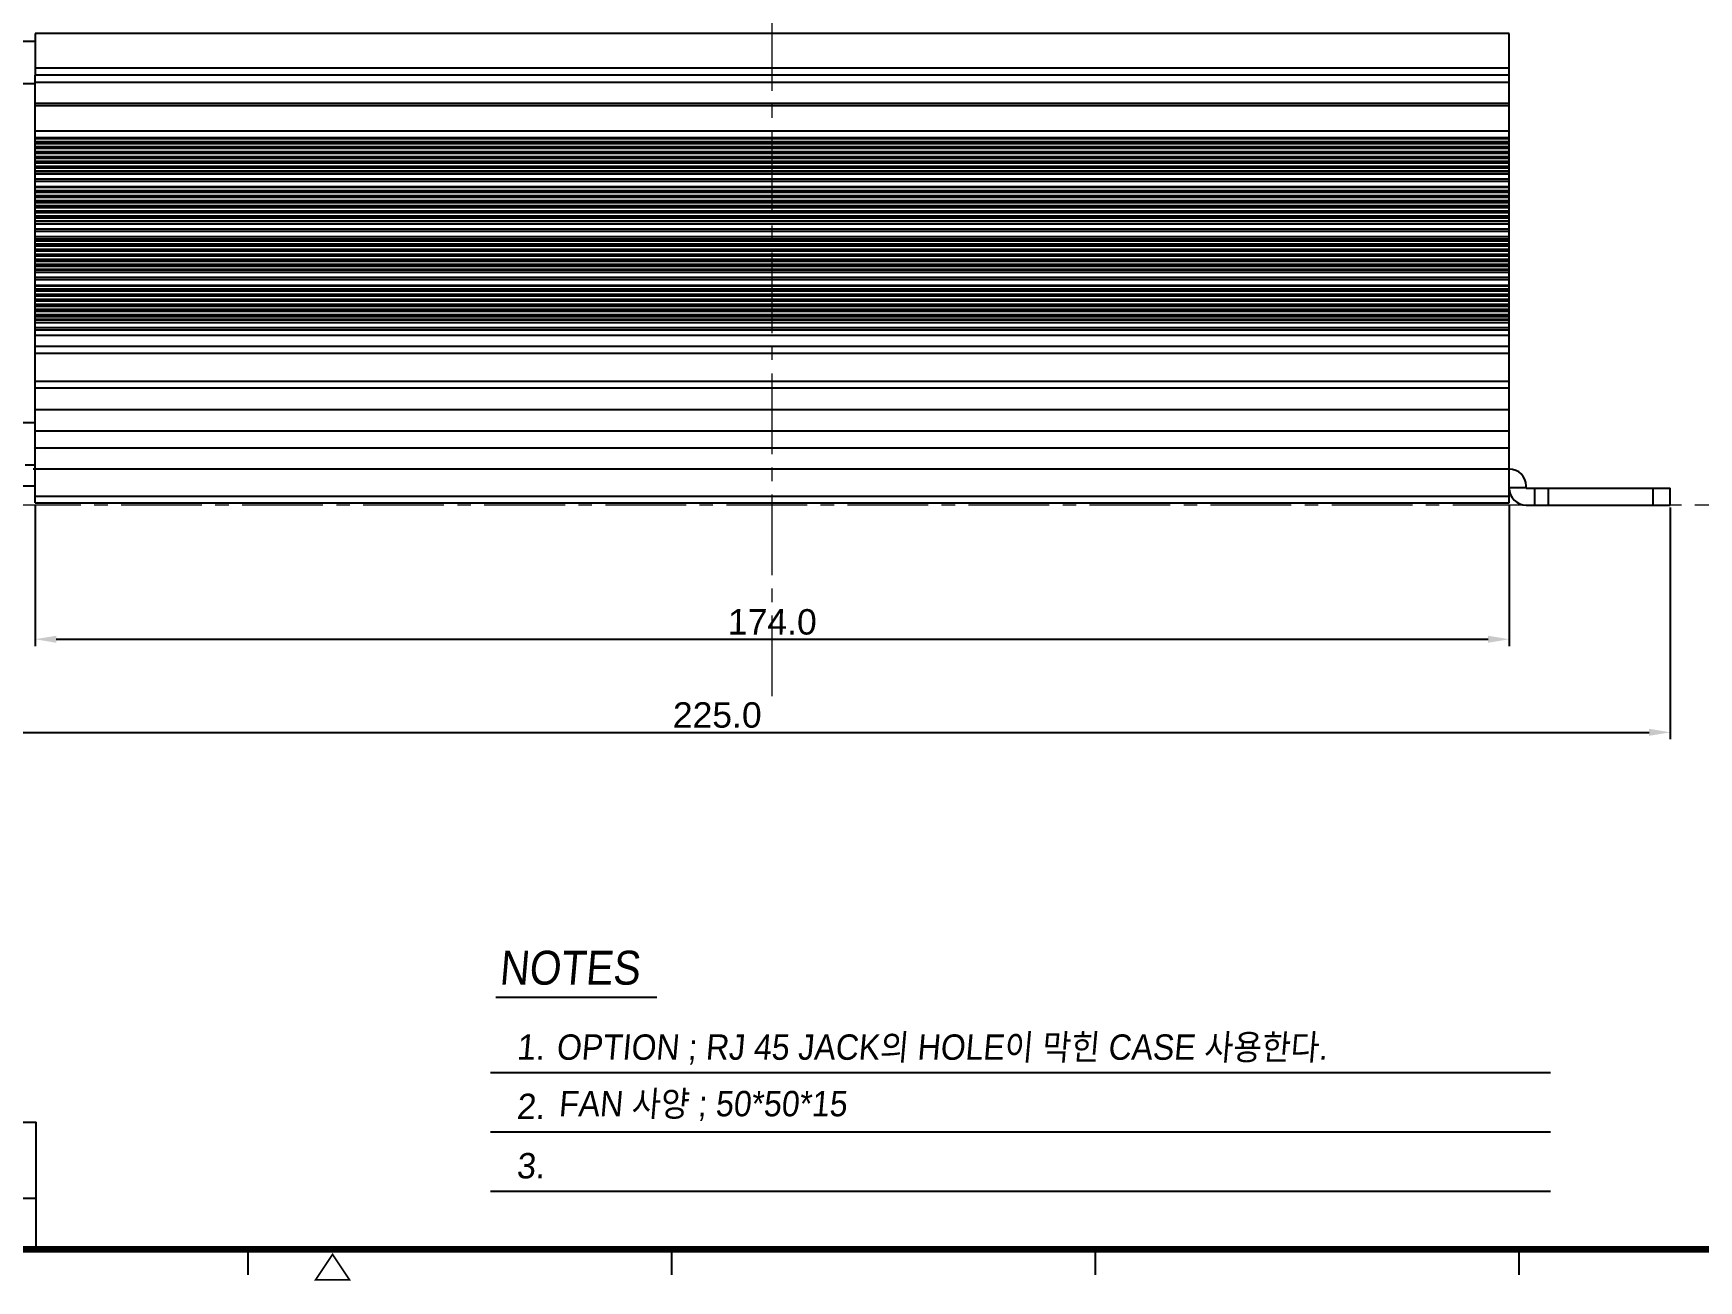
# Model space of a CAD drawing. Header units: millimetres. Extents: x 509 to 2357, y -197 to 647.
# Drawn here: x 1978.3 to 2174.8, y -178.1 to -30.8 of the extents above; entities that cross this region are included whole.
import ezdxf

# ---------------------------------------------------------------- set-up
doc = ezdxf.new("R2010")
doc.units = ezdxf.units.MM
doc.header["$PDMODE"] = 3
doc.header["$PDSIZE"] = 0.7
doc.linetypes.add('CENTER', pattern=[17.8, 10.75, -2.35, 2.35, -2.35])
doc.linetypes.add('CENTER2', pattern=[28.575, 19.05, -3.175, 3.175, -3.175])
doc.layers.get('0').update_dxf_attribs({"linetype": 'CONTINUOUS'})
doc.layers.get('Defpoints').update_dxf_attribs({"linetype": 'CONTINUOUS'})
for name, color, linetype in [('2', 2, 'CONTINUOUS'), ('BRKT_HEATSINDXF_CONTINUOUS_LINE', 7, 'CONTINUOUS'), ('Dim', 1, 'CONTINUOUS'), ('FAN50X50X10_DXF_CONTINUOUS_LINE', 7, 'CONTINUOUS'), ('HEATSINK-P27DXF_CONTINUOUS_LINE', 7, 'CONTINUOUS')]:
    doc.layers.add(name, color=color, linetype=linetype)
doc.layers.add('3', color=112, linetype='CENTER', lineweight=15)
doc.styles.add('a', font='GOTHIC.TTF')
doc.styles.add('HANGUL1', font='arial.ttf', dxfattribs={"width": 0.8, "oblique": 5, "height": 2.5})
doc.styles.add('OMI-1', font='arial.ttf', dxfattribs={"oblique": 1, "height": 3})
doc.dimstyles.new('1', dxfattribs={"dimtxt": 5, "dimasz": 2.5, "dimexe": 0.8, "dimexo": 0.3, "dimgap": 0.5, "dimtad": 1, "dimtoh": 1, "dimdec": 1, "dimzin": 0, "dimdsep": 46, "dimtxsty": 'OMI-1', "dimcen": 0, "dimclrd": 256, "dimclre": 256, "dimclrt": 256, "dimadec": 0, "dimazin": 0, "dimtfac": 0.8, "dimtdec": 1, "dimtix": 1, "dimtmove": 0, "dimatfit": 3, "dimfxl": 1, "dimtolj": 1, "dimtzin": 0, "dimarcsym": 0})

# ---------------------------------------------------------------- blocks, each defined once
blk = doc.blocks.new('*D4104')
at = {"layer": 'Defpoints', "color": 0}
for p in [(1978.47, -86.25), (2152.47, -86.25), (2152.47, -102.34)]:
    blk.add_point(p, dxfattribs=at)
at = {"layer": 'Dim', "lineweight": -2}
for p, q in [((1978.47, -86.55), (1978.47, -103.14)), ((2152.47, -86.55), (2152.47, -103.14)), ((1980.97, -102.34), (2149.97, -102.34))]:
    blk.add_line(p, q, dxfattribs=at)
at = {"layer": 'Dim'}
for points in [[(1980.97, -101.93), (1980.97, -102.76), (1978.47, -102.34)], [(2149.97, -102.76), (2149.97, -101.93), (2152.47, -102.34)]]:
    blk.add_solid(points, dxfattribs=at)
at = {"layer": 'Dim', "insert": (2065.47, -100.31), "char_height": 3, "attachment_point": 5, "style": 'OMI-1'}
blk.add_mtext('\\A1;174.0', dxfattribs=at)
blk = doc.blocks.new('*D4105')
at = {"layer": 'Defpoints', "color": 0}
for p in [(1946.47, -86.5), (2171.47, -86.5), (2171.47, -113.33)]:
    blk.add_point(p, dxfattribs=at)
at = {"layer": 'Dim', "lineweight": -2}
for p, q in [((1946.47, -86.8), (1946.47, -114.13)), ((2171.47, -86.8), (2171.47, -114.13)), ((1948.97, -113.33), (2168.97, -113.33))]:
    blk.add_line(p, q, dxfattribs=at)
at = {"layer": 'Dim'}
for points in [[(1948.97, -112.91), (1948.97, -113.74), (1946.47, -113.33)], [(2168.97, -113.74), (2168.97, -112.91), (2171.47, -113.33)]]:
    blk.add_solid(points, dxfattribs=at)
at = {"layer": 'Dim', "insert": (2058.97, -111.3), "char_height": 3, "attachment_point": 5, "style": 'OMI-1'}
blk.add_mtext('\\A1;225.0', dxfattribs=at)
blk = doc.blocks.new('*D4106')
at = {"layer": 'Defpoints', "color": 0}
for p in [(1923.06, 67.55), (1980.77, 67.55), (1919.66, -86.5)]:
    blk.add_point(p, dxfattribs=at)
at = {"layer": 'Dim', "lineweight": -2}
for p, q in [((1980.47, 67.55), (1922.26, 67.55)), ((1923.06, -84), (1923.06, 65.05)), ((1919.96, -86.5), (1923.86, -86.5))]:
    blk.add_line(p, q, dxfattribs=at)
at = {"layer": 'Dim'}
for points in [[(1923.48, 65.05), (1922.64, 65.05), (1923.06, 67.55)], [(1922.64, -84), (1923.48, -84), (1923.06, -86.5)]]:
    blk.add_solid(points, dxfattribs=at)
at = {"layer": 'Dim', "insert": (1921.03, -9.47), "char_height": 3, "attachment_point": 5, "rotation": 90, "style": 'OMI-1'}
blk.add_mtext('\\A1;154.0', dxfattribs=at)

msp = doc.modelspace()

# ---------------------------------------------------------------- linework, layer by layer
for p, q in [((2032.24, -153.48), (2157.32, -153.48)), ((1803.59, -159.35), (1978.59, -159.35)), ((1978.59, -174.35), (1978.59, -159.35)), ((2032.24, -160.48), (2157.32, -160.48)), ((1978.59, -168.35), (1809.59, -168.35)), ((2032.24, -167.48), (2157.32, -167.48)), ((2003.59, -174.35), (2003.59, -177.35)), ((2053.59, -174.35), (2053.59, -177.35)), ((2103.59, -174.35), (2103.59, -177.35)), ((2153.59, -174.35), (2153.59, -177.35))]:
    msp.add_line(p, q)
for points, const_width in [([(2353.59, 205.65), (1803.59, 205.65), (1803.59, -174.35), (2353.59, -174.35)], 0.8), ([(2013.59, -174.95), (2015.59, -177.95), (2011.59, -177.95)], 0.2)]:
    msp.add_lwpolyline(points, close=True, dxfattribs=dict(const_width=const_width))
at = {"layer": '2'}
msp.add_lwpolyline([(2032.85, -144.57), (2051.85, -144.57)], dxfattribs=at)
at = {"layer": '3', "linetype": 'CENTER2', "ltscale": 0.5}
for p, q in [((2065.47, -109.07), (2065.47, 183.69)), ((2355.35, -86.5), (1853.4, -86.5))]:
    msp.add_line(p, q, dxfattribs=at)
at = {"layer": 'BRKT_HEATSINDXF_CONTINUOUS_LINE', "color": 7, "linetype": 'Continuous'}
for p, q in [((1978.47, -82.25), (1978.27, -82.25)), ((1965.47, -84.25), (1978.47, -84.25)), ((2152.47, -84.45), (2154.47, -84.45)), ((2154.47, -84.5), (2154.47, -84.25)), ((2154.47, -84.5), (2171.47, -84.5)), ((2155.47, -84.5), (2155.47, -86.5)), ((2157.07, -84.5), (2157.07, -86.5)), ((2169.47, -86.5), (2169.47, -84.5)), ((2171.47, -86.5), (2171.47, -84.5)), ((2154.47, -86.5), (2171.47, -86.5))]:
    msp.add_line(p, q, dxfattribs=at)
for centre, start, end in [((2152.47, -84.25), 0, 90), ((2154.47, -84.5), 180, 270)]:
    msp.add_arc(centre, 2, start, end, dxfattribs=at)
at = {"layer": 'FAN50X50X10_DXF_CONTINUOUS_LINE', "color": 7, "linetype": 'Continuous'}
for p, q in [((1963.47, -31.75), (1978.47, -31.75)), ((1963.47, -36.75), (1978.47, -36.75)), ((1978.47, -46.54), (1978.47, -35.77)), ((1978.47, -52.4), (1978.47, -48.92)), ((1978.47, -58.13), (1978.47, -54.81)), ((1978.47, -64.04), (1978.47, -60.54)), ((1978.47, -71.12), (1978.47, -66.45)), ((1963.47, -76.75), (1978.47, -76.75)), ((1977.3, -81.75), (1978.47, -81.75))]:
    msp.add_line(p, q, dxfattribs=at)
at = {"layer": 'HEATSINK-P27DXF_CONTINUOUS_LINE', "color": 7, "linetype": 'Continuous'}
for p, q in [((1978.47, -30.85), (1978.47, -35.75)), ((2152.47, -30.85), (1978.47, -30.85)), ((2152.47, -86.25), (2152.47, -30.85)), ((2152.47, -34.95), (1978.47, -34.95)), ((2152.47, -35.75), (1978.47, -35.75)), ((1978.47, -36.58), (2152.47, -36.58)), ((2152.47, -39.09), (1978.47, -39.09)), ((2152.47, -39.4), (1978.47, -39.4)), ((1978.47, -42.32), (2152.47, -42.32)), ((1978.47, -43.12), (2152.47, -43.12)), ((2152.47, -43.28), (1978.47, -43.28)), ((2152.47, -43.65), (1978.47, -43.65)), ((1978.47, -43.67), (2152.47, -43.67)), ((2152.47, -43.86), (1978.47, -43.86)), ((2152.47, -44.23), (1978.47, -44.23)), ((1978.47, -44.25), (2152.47, -44.25)), ((2152.47, -44.44), (1978.47, -44.44)), ((2152.47, -44.81), (1978.47, -44.81)), ((1978.47, -44.83), (2152.47, -44.83)), ((2152.47, -45.01), (1978.47, -45.01)), ((2152.47, -45.39), (1978.47, -45.39)), ((1978.47, -45.41), (2152.47, -45.41)), ((2152.47, -45.59), (1978.47, -45.59)), ((2152.47, -45.96), (1978.47, -45.96)), ((1978.47, -45.98), (2152.47, -45.98)), ((2152.47, -46.17), (1978.47, -46.17)), ((1978.47, -48.92), (1978.47, -46.54)), ((2152.47, -46.54), (1978.47, -46.54)), ((1978.47, -46.56), (2152.47, -46.56)), ((2152.47, -46.76), (1978.47, -46.76)), ((2152.47, -47.1), (1978.47, -47.1)), ((1978.47, -47.12), (2152.47, -47.12)), ((1978.47, -47.41), (2152.47, -47.41)), ((1978.47, -47.99), (2152.47, -47.99)), ((2152.47, -48.32), (1978.47, -48.32)), ((1978.47, -48.92), (2152.47, -48.92)), ((2152.47, -49.02), (1978.47, -49.02)), ((2152.47, -49.4), (1978.47, -49.4)), ((1978.47, -49.42), (2152.47, -49.42)), ((2152.47, -49.62), (1978.47, -49.62)), ((2152.47, -50), (1978.47, -50)), ((1978.47, -50.02), (2152.47, -50.02)), ((2152.47, -50.22), (1978.47, -50.22)), ((2152.47, -50.6), (1978.47, -50.6)), ((1978.47, -50.62), (2152.47, -50.62)), ((2152.47, -50.82), (1978.47, -50.82)), ((2152.47, -51.2), (1978.47, -51.2)), ((1978.47, -51.22), (2152.47, -51.22)), ((2152.47, -51.42), (1978.47, -51.42)), ((2152.47, -51.8), (1978.47, -51.8)), ((1978.47, -51.82), (2152.47, -51.82)), ((2152.47, -52.02), (1978.47, -52.02)), ((1978.47, -54.81), (1978.47, -52.4)), ((2152.47, -52.4), (1978.47, -52.4)), ((1978.47, -52.42), (2152.47, -52.42)), ((2152.47, -52.63), (1978.47, -52.63)), ((2152.47, -52.99), (1978.47, -52.99)), ((1978.47, -53.01), (2152.47, -53.01)), ((1978.47, -53.31), (2152.47, -53.31)), ((1978.47, -53.89), (2152.47, -53.89)), ((2152.47, -54.21), (1978.47, -54.21)), ((1978.47, -54.81), (2152.47, -54.81)), ((2152.47, -55.12), (1978.47, -55.12)), ((1978.47, -55.15), (2152.47, -55.15)), ((2152.47, -55.34), (1978.47, -55.34)), ((2152.47, -55.72), (1978.47, -55.72)), ((1978.47, -55.75), (2152.47, -55.75)), ((2152.47, -55.94), (1978.47, -55.94)), ((2152.47, -56.33), (1978.47, -56.33)), ((1978.47, -56.35), (2152.47, -56.35)), ((2152.47, -56.54), (1978.47, -56.54)), ((2152.47, -56.93), (1978.47, -56.93)), ((1978.47, -56.95), (2152.47, -56.95)), ((2152.47, -57.14), (1978.47, -57.14)), ((2152.47, -57.53), (1978.47, -57.53)), ((1978.47, -57.55), (2152.47, -57.55)), ((2152.47, -57.74), (1978.47, -57.74)), ((1978.47, -60.54), (1978.47, -58.13)), ((2152.47, -58.13), (1978.47, -58.13)), ((1978.47, -58.15), (2152.47, -58.15)), ((2152.47, -58.36), (1978.47, -58.36)), ((2152.47, -58.71), (1978.47, -58.71)), ((1978.47, -58.73), (2152.47, -58.73)), ((1978.47, -59.03), (2152.47, -59.03)), ((1978.47, -59.62), (2152.47, -59.62)), ((2152.47, -59.94), (1978.47, -59.94)), ((1978.47, -60.54), (2152.47, -60.54)), ((2152.47, -60.65), (1978.47, -60.65)), ((2152.47, -61.04), (1978.47, -61.04)), ((1978.47, -61.06), (2152.47, -61.06)), ((2152.47, -61.25), (1978.47, -61.25)), ((2152.47, -61.64), (1978.47, -61.64)), ((1978.47, -61.66), (2152.47, -61.66)), ((2152.47, -61.85), (1978.47, -61.85)), ((2152.47, -62.24), (1978.47, -62.24)), ((1978.47, -62.26), (2152.47, -62.26)), ((2152.47, -62.45), (1978.47, -62.45)), ((2152.47, -62.84), (1978.47, -62.84)), ((1978.47, -62.86), (2152.47, -62.86)), ((2152.47, -63.05), (1978.47, -63.05)), ((2152.47, -63.44), (1978.47, -63.44)), ((1978.47, -63.46), (2152.47, -63.46)), ((2152.47, -63.65), (1978.47, -63.65)), ((1978.47, -66.45), (1978.47, -64.04)), ((2152.47, -64.04), (1978.47, -64.04)), ((1978.47, -64.06), (2152.47, -64.06)), ((2152.47, -64.27), (1978.47, -64.27)), ((2152.47, -64.62), (1978.47, -64.62)), ((1978.47, -64.64), (2152.47, -64.64)), ((1978.47, -64.94), (2152.47, -64.94)), ((1978.47, -65.53), (2152.47, -65.53)), ((2152.47, -65.85), (1978.47, -65.85)), ((1978.47, -66.45), (2152.47, -66.45)), ((1978.47, -67.77), (2152.47, -67.77)), ((1978.47, -68.57), (2152.47, -68.57)), ((1978.47, -86.25), (1978.47, -71.12)), ((1978.47, -71.88), (2152.47, -71.88)), ((1978.47, -72.67), (2152.47, -72.67)), ((2152.47, -75.25), (1978.47, -75.25)), ((1978.47, -77.75), (2152.47, -77.75)), ((1978.47, -79.75), (2152.47, -79.75)), ((2152.47, -82.25), (1978.47, -82.25)), ((1978.47, -85.45), (2152.47, -85.45)), ((1978.47, -86.25), (2152.47, -86.25))]:
    msp.add_line(p, q, dxfattribs=at)

# ---------------------------------------------------------------- texts
at = {"oblique": 5, "width": 0.9}
for s, height, style, p in [('NOTES', 4, 'a', (2033.24, -143.11)), ('OPTION ; RJ 45 JACK의 HOLE이 막힌 CASE 사용한다.', 3, 'HANGUL1', (2039.97, -151.98)), ('FAN 사양 ; 50*50*15', 3, 'HANGUL1', (2040.24, -158.65))]:
    msp.add_text(s, height=height, dxfattribs=dict(at, style=style)).set_placement(p)
at = {"style": 'a', "oblique": 5}
for s, p in [('1.', (2035.27, -151.98)), ('2.', (2035.27, -158.98)), ('3.', (2035.27, -165.98))]:
    msp.add_text(s, height=3, dxfattribs=at).set_placement(p)

# ---------------------------------------------------------------- dimensions: what is measured, and where the dimension line sits
at = {"layer": 'Dim'}
dim = msp.add_linear_dim(base=(1923.0602, 67.5503), p1=(1919.6576, -86.4996), p2=(1980.7663, 67.5503), angle=90, dimstyle='1', dxfattribs=at)
dim.commit()
dim.dimension.update_dxf_attribs({"geometry": '*D4106', "text_midpoint": (1921.0285, -9.4747)})
for base, p1, p2, picture, middle in [((2152.47, -102.34), (1978.47, -86.25), (2152.47, -86.25), '*D4104', (2065.47, -100.31)), ((2171.47, -113.33), (1946.47, -86.5), (2171.47, -86.5), '*D4105', (2058.97, -111.3))]:
    dim = msp.add_linear_dim(base=base, p1=p1, p2=p2, dimstyle='1', dxfattribs=at)
    dim.commit()
    dim.dimension.update_dxf_attribs({"geometry": picture, "text_midpoint": middle})

doc.saveas('drawing.dxf')
